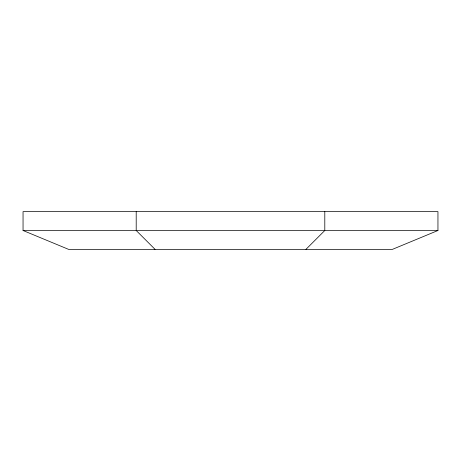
<?xml version="1.0" encoding="UTF-8"?>
<svg xmlns="http://www.w3.org/2000/svg" width="461" height="461" viewBox="0 0 461 461"><rect width="100%" height="100%" fill="white"/><g stroke="black" fill="none" stroke-linecap="round" stroke-linejoin="round"><path stroke-width="0.69" d="M305.937 249.361L324.798 230.5L324.798 211.639M437.95 230.5L392.42 249.361L68.58 249.361L23.05 230.5L23.05 211.639L437.95 211.639L437.95 230.5L23.05 230.5M155.063 249.361L136.202 230.5L136.202 211.639"/></g></svg>
